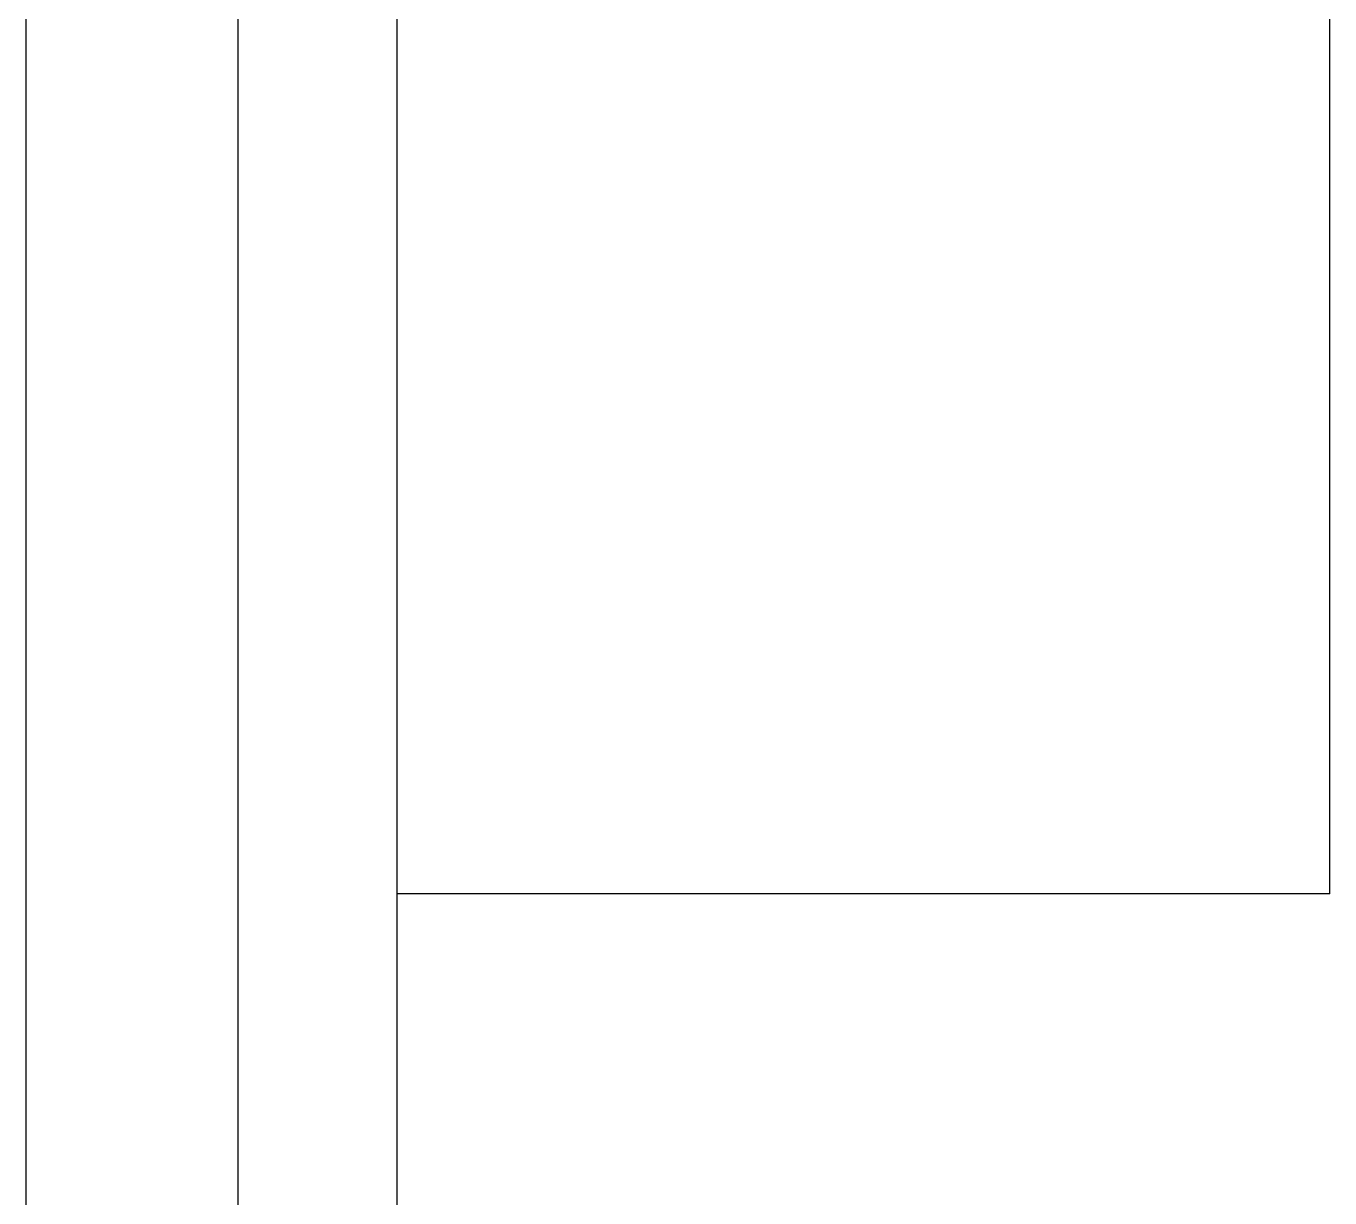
# Model space of a CAD drawing. Extents: x -30 to 1202, y 231 to 898.
# Drawn here: x 36.519 to 40.209, y 373.672 to 376.987 of the extents above; entities that cross this region are included whole.
import ezdxf

# ---------------------------------------------------------------- set-up
doc = ezdxf.new("R2010")
doc.units = 0
doc.header["$LTSCALE"] = 0.04
doc.layers.add('PISO', color=1, linetype='CONTINUOUS')
doc.layers.add('PISOS', color=1, linetype='CONTINUOUS')

msp = doc.modelspace()

# ---------------------------------------------------------------- linework, layer by layer
at = {"layer": 'PISO'}
for p, q in [((36.5194, 261.232), (36.5194, 439.8056)), ((37.1194, 325.9383), (37.1194, 388.432)), ((37.5694, 325.9383), (37.5694, 388.432)), ((40.2094, 374.532), (40.2094, 388.432))]:
    msp.add_line(p, q, dxfattribs=at)
at = {"layer": 'PISOS'}
msp.add_line((40.2094, 374.532), (37.5694, 374.532), dxfattribs=at)

doc.saveas('drawing.dxf')
